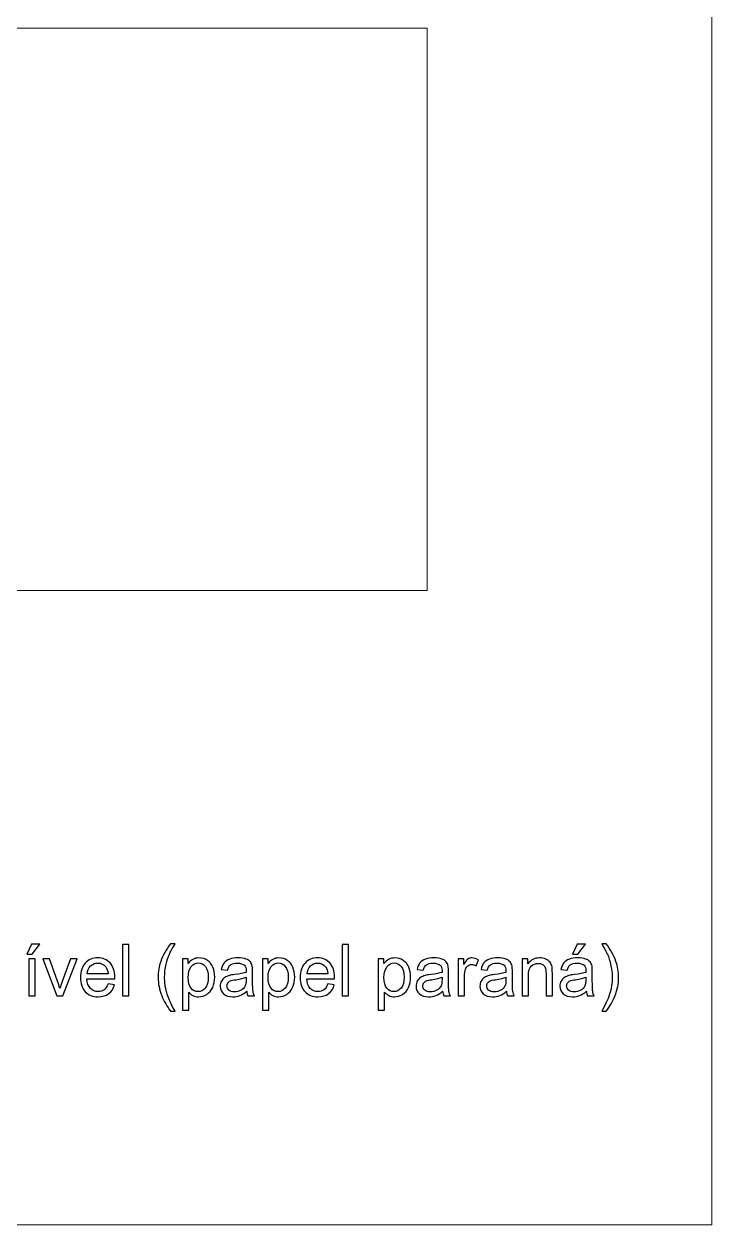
# Model space of a CAD drawing. Header units: centimetres. Extents: x -58 to 45, y -38 to 28.
# Drawn here: x -43.47 to -35.37, y -37.85 to -23.7 of the extents above; entities that cross this region are included whole.
import ezdxf

# ---------------------------------------------------------------- set-up
doc = ezdxf.new("R2010")
doc.units = ezdxf.units.CM
doc.header["$MEASUREMENT"] = 0

msp = doc.modelspace()

# ---------------------------------------------------------------- linework, layer by layer
at = {"color": 250, "lineweight": 20}
msp.add_lwpolyline([(-51.45052, -37.85097), (-35.3697, -37.85097), (-35.3697, -7.46307), (-51.45052, -7.46307), (-51.45052, -37.85097)], close=True, dxfattribs=at)
at = {"lineweight": 9}
msp.add_open_spline([(-38.72285, -30.37525), (-38.72285, -30.37525), (-38.72285, -23.74723), (-38.72285, -23.74723), (-38.72285, -23.74723), (-38.72285, -23.74723), (-46.31701, -23.74723), (-46.31701, -23.74723), (-46.31701, -23.74723), (-46.31701, -23.74723), (-46.31701, -30.37525), (-46.31701, -30.37525), (-46.31701, -30.37525), (-46.31701, -30.37525), (-38.72285, -30.37525), (-38.72285, -30.37525)], degree=3, knots=[0, 0, 0, 0, 0.2, 0.2, 0.2, 0.2, 0.4, 0.4, 0.4, 0.4, 0.6, 0.6, 0.6, 0.6, 1, 1, 1, 1], dxfattribs=at)
at = {"color": 250}
for points, knots in [([(-43.441, -34.65862), (-43.441, -34.65862), (-43.38681, -34.54263), (-43.38681, -34.54263), (-43.38681, -34.54263), (-43.38681, -34.54263), (-43.2886, -34.54263), (-43.2886, -34.54263), (-43.2886, -34.54263), (-43.2886, -34.54263), (-43.37919, -34.65862), (-43.37919, -34.65862), (-43.37919, -34.65862), (-43.37919, -34.65862), (-43.441, -34.65862), (-43.441, -34.65862)], [0, 0, 0, 0, 0.2, 0.2, 0.2, 0.2, 0.4, 0.4, 0.4, 0.4, 0.6, 0.6, 0.6, 0.6, 1, 1, 1, 1]), ([(-42.31492, -35.15223), (-42.31492, -35.15223), (-42.31492, -34.54601), (-42.31492, -34.54601), (-42.31492, -34.54601), (-42.31492, -34.54601), (-42.24042, -34.54601), (-42.24042, -34.54601), (-42.24042, -34.54601), (-42.24042, -34.54601), (-42.24042, -35.15223), (-42.24042, -35.15223), (-42.24042, -35.15223), (-42.24042, -35.15223), (-42.31492, -35.15223), (-42.31492, -35.15223)], [0, 0, 0, 0, 0.2, 0.2, 0.2, 0.2, 0.4, 0.4, 0.4, 0.4, 0.6, 0.6, 0.6, 0.6, 1, 1, 1, 1]), ([(-41.74766, -35.33003), (-41.78858, -35.27824), (-41.8233, -35.21771), (-41.85166, -35.14828), (-41.85166, -35.14828), (-41.88002, -35.07885), (-41.89413, -35.00688), (-41.89413, -34.93252), (-41.89413, -34.93252), (-41.89413, -34.8669), (-41.88355, -34.80411), (-41.86238, -34.74414), (-41.86238, -34.74414), (-41.83755, -34.67443), (-41.79931, -34.605), (-41.74766, -34.53585), (-41.74766, -34.53585), (-41.74766, -34.53585), (-41.69432, -34.53585), (-41.69432, -34.53585), (-41.69432, -34.53585), (-41.72762, -34.59315), (-41.74978, -34.63407), (-41.7605, -34.65862), (-41.7605, -34.65862), (-41.77729, -34.69658), (-41.79056, -34.73623), (-41.80015, -34.77758), (-41.80015, -34.77758), (-41.81201, -34.82908), (-41.81793, -34.88087), (-41.81793, -34.93294), (-41.81793, -34.93294), (-41.81793, -35.06545), (-41.77673, -35.19781), (-41.69432, -35.33003), (-41.69432, -35.33003), (-41.69432, -35.33003), (-41.74766, -35.33003), (-41.74766, -35.33003)], [0, 0, 0, 0, 0.09090909, 0.09090909, 0.09090909, 0.09090909, 0.18181818, 0.18181818, 0.18181818, 0.18181818, 0.27272727, 0.27272727, 0.27272727, 0.27272727, 0.36363636, 0.36363636, 0.36363636, 0.36363636, 0.45454545, 0.45454545, 0.45454545, 0.45454545, 0.54545455, 0.54545455, 0.54545455, 0.54545455, 0.63636364, 0.63636364, 0.63636364, 0.63636364, 0.72727273, 0.72727273, 0.72727273, 0.72727273, 0.81818182, 0.81818182, 0.81818182, 0.81818182, 1, 1, 1, 1]), ([(-39.72609, -35.15223), (-39.72609, -35.15223), (-39.72609, -34.54601), (-39.72609, -34.54601), (-39.72609, -34.54601), (-39.72609, -34.54601), (-39.65159, -34.54601), (-39.65159, -34.54601), (-39.65159, -34.54601), (-39.65159, -34.54601), (-39.65159, -35.15223), (-39.65159, -35.15223), (-39.65159, -35.15223), (-39.65159, -35.15223), (-39.72609, -35.15223), (-39.72609, -35.15223)], [0, 0, 0, 0, 0.2, 0.2, 0.2, 0.2, 0.4, 0.4, 0.4, 0.4, 0.6, 0.6, 0.6, 0.6, 1, 1, 1, 1]), ([(-37.01111, -34.65862), (-37.01111, -34.65862), (-36.95692, -34.54263), (-36.95692, -34.54263), (-36.95692, -34.54263), (-36.95692, -34.54263), (-36.85871, -34.54263), (-36.85871, -34.54263), (-36.85871, -34.54263), (-36.85871, -34.54263), (-36.9493, -34.65862), (-36.9493, -34.65862), (-36.9493, -34.65862), (-36.9493, -34.65862), (-37.01111, -34.65862), (-37.01111, -34.65862)], [0, 0, 0, 0, 0.2, 0.2, 0.2, 0.2, 0.4, 0.4, 0.4, 0.4, 0.6, 0.6, 0.6, 0.6, 1, 1, 1, 1]), ([(-36.61557, -35.33003), (-36.61557, -35.33003), (-36.66891, -35.33003), (-36.66891, -35.33003), (-36.66891, -35.33003), (-36.5865, -35.19781), (-36.5453, -35.06545), (-36.5453, -34.93294), (-36.5453, -34.93294), (-36.5453, -34.88115), (-36.55123, -34.82979), (-36.56308, -34.77885), (-36.56308, -34.77885), (-36.57239, -34.7375), (-36.58552, -34.69785), (-36.60231, -34.65975), (-36.60231, -34.65975), (-36.61303, -34.63506), (-36.63533, -34.59371), (-36.66891, -34.53585), (-36.66891, -34.53585), (-36.66891, -34.53585), (-36.61557, -34.53585), (-36.61557, -34.53585), (-36.61557, -34.53585), (-36.56393, -34.605), (-36.52568, -34.67443), (-36.50085, -34.74414), (-36.50085, -34.74414), (-36.47968, -34.80411), (-36.4691, -34.8669), (-36.4691, -34.93252), (-36.4691, -34.93252), (-36.4691, -35.00688), (-36.48335, -35.07885), (-36.51186, -35.14828), (-36.51186, -35.14828), (-36.54022, -35.21771), (-36.57479, -35.27824), (-36.61557, -35.33003)], [0, 0, 0, 0, 0.09090909, 0.09090909, 0.09090909, 0.09090909, 0.18181818, 0.18181818, 0.18181818, 0.18181818, 0.27272727, 0.27272727, 0.27272727, 0.27272727, 0.36363636, 0.36363636, 0.36363636, 0.36363636, 0.45454545, 0.45454545, 0.45454545, 0.45454545, 0.54545455, 0.54545455, 0.54545455, 0.54545455, 0.63636364, 0.63636364, 0.63636364, 0.63636364, 0.72727273, 0.72727273, 0.72727273, 0.72727273, 0.81818182, 0.81818182, 0.81818182, 0.81818182, 1, 1, 1, 1]), ([(-43.41644, -35.15223), (-43.41644, -35.15223), (-43.41644, -34.71281), (-43.41644, -34.71281), (-43.41644, -34.71281), (-43.41644, -34.71281), (-43.34194, -34.71281), (-43.34194, -34.71281), (-43.34194, -34.71281), (-43.34194, -34.71281), (-43.34194, -35.15223), (-43.34194, -35.15223), (-43.34194, -35.15223), (-43.34194, -35.15223), (-43.41644, -35.15223), (-43.41644, -35.15223)], [0, 0, 0, 0, 0.2, 0.2, 0.2, 0.2, 0.4, 0.4, 0.4, 0.4, 0.6, 0.6, 0.6, 0.6, 1, 1, 1, 1]), ([(-43.08737, -35.15223), (-43.08737, -35.15223), (-43.25318, -34.71281), (-43.25318, -34.71281), (-43.25318, -34.71281), (-43.25318, -34.71281), (-43.17345, -34.71281), (-43.17345, -34.71281), (-43.17345, -34.71281), (-43.17345, -34.71281), (-43.07947, -34.97598), (-43.07947, -34.97598), (-43.07947, -34.97598), (-43.06931, -35.00434), (-43.05986, -35.03384), (-43.05125, -35.06446), (-43.05125, -35.06446), (-43.04462, -35.04132), (-43.03544, -35.01352), (-43.02345, -34.98092), (-43.02345, -34.98092), (-43.02345, -34.98092), (-42.9258, -34.71281), (-42.9258, -34.71281), (-42.9258, -34.71281), (-42.9258, -34.71281), (-42.84932, -34.71281), (-42.84932, -34.71281), (-42.84932, -34.71281), (-42.84932, -34.71281), (-43.01569, -35.15223), (-43.01569, -35.15223), (-43.01569, -35.15223), (-43.01569, -35.15223), (-43.08737, -35.15223), (-43.08737, -35.15223)], [0, 0, 0, 0, 0.1, 0.1, 0.1, 0.1, 0.2, 0.2, 0.2, 0.2, 0.3, 0.3, 0.3, 0.3, 0.4, 0.4, 0.4, 0.4, 0.5, 0.5, 0.5, 0.5, 0.6, 0.6, 0.6, 0.6, 0.7, 0.7, 0.7, 0.7, 0.8, 0.8, 0.8, 0.8, 1, 1, 1, 1]), ([(-42.4844, -35.00999), (-42.4844, -35.00999), (-42.40735, -35.02015), (-42.40735, -35.02015), (-42.40735, -35.02015), (-42.41935, -35.06488), (-42.44178, -35.09974), (-42.47452, -35.12443), (-42.47452, -35.12443), (-42.50726, -35.14913), (-42.54903, -35.16154), (-42.59997, -35.16154), (-42.59997, -35.16154), (-42.66403, -35.16154), (-42.71483, -35.14179), (-42.75237, -35.10228), (-42.75237, -35.10228), (-42.78991, -35.06291), (-42.80867, -35.00745), (-42.80867, -34.93619), (-42.80867, -34.93619), (-42.80867, -34.86253), (-42.78976, -34.80524), (-42.75181, -34.7646), (-42.75181, -34.7646), (-42.71385, -34.72381), (-42.6646, -34.70349), (-42.60406, -34.70349), (-42.60406, -34.70349), (-42.5455, -34.70349), (-42.49766, -34.72339), (-42.46055, -34.76333), (-42.46055, -34.76333), (-42.42344, -34.80326), (-42.40481, -34.85942), (-42.40481, -34.93181), (-42.40481, -34.93181), (-42.40481, -34.93619), (-42.40495, -34.94282), (-42.40523, -34.95157), (-42.40523, -34.95157), (-42.40523, -34.95157), (-42.73247, -34.95157), (-42.73247, -34.95157), (-42.73247, -34.95157), (-42.72965, -34.99969), (-42.7161, -35.03666), (-42.69155, -35.0622), (-42.69155, -35.0622), (-42.66714, -35.08774), (-42.63652, -35.10058), (-42.59997, -35.10058), (-42.59997, -35.10058), (-42.57273, -35.10058), (-42.54945, -35.09339), (-42.53026, -35.07899), (-42.53026, -35.07899), (-42.51093, -35.0646), (-42.49569, -35.0416), (-42.4844, -35.00999)], [0, 0, 0, 0, 0.0625, 0.0625, 0.0625, 0.0625, 0.125, 0.125, 0.125, 0.125, 0.1875, 0.1875, 0.1875, 0.1875, 0.25, 0.25, 0.25, 0.25, 0.3125, 0.3125, 0.3125, 0.3125, 0.375, 0.375, 0.375, 0.375, 0.4375, 0.4375, 0.4375, 0.4375, 0.5, 0.5, 0.5, 0.5, 0.5625, 0.5625, 0.5625, 0.5625, 0.625, 0.625, 0.625, 0.625, 0.6875, 0.6875, 0.6875, 0.6875, 0.75, 0.75, 0.75, 0.75, 0.8125, 0.8125, 0.8125, 0.8125, 0.875, 0.875, 0.875, 0.875, 1, 1, 1, 1]), ([(-42.72824, -34.89061), (-42.72824, -34.89061), (-42.48355, -34.89061), (-42.48355, -34.89061), (-42.48355, -34.89061), (-42.4868, -34.85364), (-42.49625, -34.82598), (-42.51163, -34.80749), (-42.51163, -34.80749), (-42.5352, -34.77885), (-42.56596, -34.76446), (-42.60364, -34.76446), (-42.60364, -34.76446), (-42.63779, -34.76446), (-42.66643, -34.77589), (-42.68972, -34.79875), (-42.68972, -34.79875), (-42.71286, -34.82161), (-42.7257, -34.85223), (-42.72824, -34.89061)], [0, 0, 0, 0, 0.16666667, 0.16666667, 0.16666667, 0.16666667, 0.33333333, 0.33333333, 0.33333333, 0.33333333, 0.5, 0.5, 0.5, 0.5, 0.66666667, 0.66666667, 0.66666667, 0.66666667, 1, 1, 1, 1]), ([(-41.60796, -35.32072), (-41.60796, -35.32072), (-41.60796, -34.71281), (-41.60796, -34.71281), (-41.60796, -34.71281), (-41.60796, -34.71281), (-41.54023, -34.71281), (-41.54023, -34.71281), (-41.54023, -34.71281), (-41.54023, -34.71281), (-41.54023, -34.77052), (-41.54023, -34.77052), (-41.54023, -34.77052), (-41.52428, -34.74823), (-41.50622, -34.73144), (-41.48604, -34.72029), (-41.48604, -34.72029), (-41.466, -34.70914), (-41.44159, -34.70349), (-41.41294, -34.70349), (-41.41294, -34.70349), (-41.37541, -34.70349), (-41.34239, -34.71309), (-41.31374, -34.73242), (-41.31374, -34.73242), (-41.2851, -34.75161), (-41.26351, -34.77885), (-41.24883, -34.81384), (-41.24883, -34.81384), (-41.2343, -34.84898), (-41.22696, -34.88736), (-41.22696, -34.92927), (-41.22696, -34.92927), (-41.22696, -34.97401), (-41.235, -35.01436), (-41.25109, -35.05035), (-41.25109, -35.05035), (-41.26718, -35.08619), (-41.2906, -35.11371), (-41.32136, -35.1329), (-41.32136, -35.1329), (-41.35198, -35.15195), (-41.3843, -35.16154), (-41.41816, -35.16154), (-41.41816, -35.16154), (-41.443, -35.16154), (-41.4653, -35.15632), (-41.48491, -35.14588), (-41.48491, -35.14588), (-41.50467, -35.13544), (-41.52075, -35.12231), (-41.53345, -35.10637), (-41.53345, -35.10637), (-41.53345, -35.10637), (-41.53345, -35.32072), (-41.53345, -35.32072), (-41.53345, -35.32072), (-41.53345, -35.32072), (-41.60796, -35.32072), (-41.60796, -35.32072)], [0, 0, 0, 0, 0.0625, 0.0625, 0.0625, 0.0625, 0.125, 0.125, 0.125, 0.125, 0.1875, 0.1875, 0.1875, 0.1875, 0.25, 0.25, 0.25, 0.25, 0.3125, 0.3125, 0.3125, 0.3125, 0.375, 0.375, 0.375, 0.375, 0.4375, 0.4375, 0.4375, 0.4375, 0.5, 0.5, 0.5, 0.5, 0.5625, 0.5625, 0.5625, 0.5625, 0.625, 0.625, 0.625, 0.625, 0.6875, 0.6875, 0.6875, 0.6875, 0.75, 0.75, 0.75, 0.75, 0.8125, 0.8125, 0.8125, 0.8125, 0.875, 0.875, 0.875, 0.875, 1, 1, 1, 1]), ([(-41.54023, -34.9352), (-41.54023, -34.9915), (-41.5288, -35.03313), (-41.50608, -35.06008), (-41.50608, -35.06008), (-41.48322, -35.08704), (-41.45556, -35.10058), (-41.4231, -35.10058), (-41.4231, -35.10058), (-41.39008, -35.10058), (-41.36186, -35.08661), (-41.33844, -35.05867), (-41.33844, -35.05867), (-41.31487, -35.03073), (-41.30316, -34.98755), (-41.30316, -34.92899), (-41.30316, -34.92899), (-41.30316, -34.87311), (-41.31459, -34.83134), (-41.33759, -34.80354), (-41.33759, -34.80354), (-41.36059, -34.77574), (-41.38797, -34.76192), (-41.41986, -34.76192), (-41.41986, -34.76192), (-41.45147, -34.76192), (-41.47941, -34.77673), (-41.50368, -34.80622), (-41.50368, -34.80622), (-41.52809, -34.83586), (-41.54023, -34.87876), (-41.54023, -34.9352)], [0, 0, 0, 0, 0.11111111, 0.11111111, 0.11111111, 0.11111111, 0.22222222, 0.22222222, 0.22222222, 0.22222222, 0.33333333, 0.33333333, 0.33333333, 0.33333333, 0.44444444, 0.44444444, 0.44444444, 0.44444444, 0.55555556, 0.55555556, 0.55555556, 0.55555556, 0.66666667, 0.66666667, 0.66666667, 0.66666667, 0.77777778, 0.77777778, 0.77777778, 0.77777778, 1, 1, 1, 1]), ([(-40.85005, -35.0972), (-40.87771, -35.12076), (-40.90438, -35.13727), (-40.92992, -35.14701), (-40.92992, -35.14701), (-40.95546, -35.15675), (-40.98283, -35.16154), (-41.01219, -35.16154), (-41.01219, -35.16154), (-41.06045, -35.16154), (-41.09756, -35.14983), (-41.12352, -35.12627), (-41.12352, -35.12627), (-41.14949, -35.10284), (-41.16247, -35.07278), (-41.16247, -35.03624), (-41.16247, -35.03624), (-41.16247, -35.01479), (-41.15753, -34.99517), (-41.14779, -34.97739), (-41.14779, -34.97739), (-41.13792, -34.95961), (-41.12508, -34.9455), (-41.10927, -34.93478), (-41.10927, -34.93478), (-41.09333, -34.92405), (-41.07555, -34.91587), (-41.05565, -34.91036), (-41.05565, -34.91036), (-41.04097, -34.90655), (-41.01882, -34.90289), (-40.98933, -34.89922), (-40.98933, -34.89922), (-40.92921, -34.89216), (-40.88476, -34.88355), (-40.8564, -34.87368), (-40.8564, -34.87368), (-40.85612, -34.86352), (-40.85598, -34.85702), (-40.85598, -34.85434), (-40.85598, -34.85434), (-40.85598, -34.82415), (-40.86303, -34.80284), (-40.87714, -34.79042), (-40.87714, -34.79042), (-40.89619, -34.77363), (-40.92456, -34.7653), (-40.96209, -34.7653), (-40.96209, -34.7653), (-40.99723, -34.7653), (-41.02319, -34.77151), (-41.03984, -34.78379), (-41.03984, -34.78379), (-41.05664, -34.79606), (-41.06891, -34.8178), (-41.07696, -34.84912), (-41.07696, -34.84912), (-41.07696, -34.84912), (-41.14977, -34.83896), (-41.14977, -34.83896), (-41.14977, -34.83896), (-41.14314, -34.80778), (-41.13227, -34.78252), (-41.11703, -34.76333), (-41.11703, -34.76333), (-41.10179, -34.74414), (-41.07978, -34.72946), (-41.05099, -34.71902), (-41.05099, -34.71902), (-41.02235, -34.70872), (-40.9889, -34.70349), (-40.95108, -34.70349), (-40.95108, -34.70349), (-40.91355, -34.70349), (-40.88293, -34.70787), (-40.85936, -34.71676), (-40.85936, -34.71676), (-40.83594, -34.72565), (-40.81858, -34.73666), (-40.80757, -34.75006), (-40.80757, -34.75006), (-40.79657, -34.76347), (-40.78881, -34.7804), (-40.78429, -34.80086), (-40.78429, -34.80086), (-40.78189, -34.81356), (-40.78062, -34.83642), (-40.78062, -34.8693), (-40.78062, -34.8693), (-40.78062, -34.8693), (-40.78062, -34.96808), (-40.78062, -34.96808), (-40.78062, -34.96808), (-40.78062, -35.03708), (-40.77907, -35.08069), (-40.77597, -35.09917), (-40.77597, -35.09917), (-40.773, -35.11766), (-40.76679, -35.1353), (-40.75776, -35.15223), (-40.75776, -35.15223), (-40.75776, -35.15223), (-40.83566, -35.15223), (-40.83566, -35.15223), (-40.83566, -35.15223), (-40.84313, -35.13657), (-40.84793, -35.11822), (-40.85005, -35.0972)], [0, 0, 0, 0, 0.03571429, 0.03571429, 0.03571429, 0.03571429, 0.07142857, 0.07142857, 0.07142857, 0.07142857, 0.10714286, 0.10714286, 0.10714286, 0.10714286, 0.14285714, 0.14285714, 0.14285714, 0.14285714, 0.17857143, 0.17857143, 0.17857143, 0.17857143, 0.21428571, 0.21428571, 0.21428571, 0.21428571, 0.25, 0.25, 0.25, 0.25, 0.28571429, 0.28571429, 0.28571429, 0.28571429, 0.32142857, 0.32142857, 0.32142857, 0.32142857, 0.35714286, 0.35714286, 0.35714286, 0.35714286, 0.39285714, 0.39285714, 0.39285714, 0.39285714, 0.42857143, 0.42857143, 0.42857143, 0.42857143, 0.46428571, 0.46428571, 0.46428571, 0.46428571, 0.5, 0.5, 0.5, 0.5, 0.53571429, 0.53571429, 0.53571429, 0.53571429, 0.57142857, 0.57142857, 0.57142857, 0.57142857, 0.60714286, 0.60714286, 0.60714286, 0.60714286, 0.64285714, 0.64285714, 0.64285714, 0.64285714, 0.67857143, 0.67857143, 0.67857143, 0.67857143, 0.71428571, 0.71428571, 0.71428571, 0.71428571, 0.75, 0.75, 0.75, 0.75, 0.78571429, 0.78571429, 0.78571429, 0.78571429, 0.82142857, 0.82142857, 0.82142857, 0.82142857, 0.85714286, 0.85714286, 0.85714286, 0.85714286, 0.89285714, 0.89285714, 0.89285714, 0.89285714, 0.92857143, 0.92857143, 0.92857143, 0.92857143, 1, 1, 1, 1]), ([(-40.66618, -35.32072), (-40.66618, -35.32072), (-40.66618, -34.71281), (-40.66618, -34.71281), (-40.66618, -34.71281), (-40.66618, -34.71281), (-40.59845, -34.71281), (-40.59845, -34.71281), (-40.59845, -34.71281), (-40.59845, -34.71281), (-40.59845, -34.77052), (-40.59845, -34.77052), (-40.59845, -34.77052), (-40.5825, -34.74823), (-40.56444, -34.73144), (-40.54426, -34.72029), (-40.54426, -34.72029), (-40.52422, -34.70914), (-40.49981, -34.70349), (-40.47116, -34.70349), (-40.47116, -34.70349), (-40.43363, -34.70349), (-40.40061, -34.71309), (-40.37196, -34.73242), (-40.37196, -34.73242), (-40.34332, -34.75161), (-40.32173, -34.77885), (-40.30705, -34.81384), (-40.30705, -34.81384), (-40.29252, -34.84898), (-40.28518, -34.88736), (-40.28518, -34.92927), (-40.28518, -34.92927), (-40.28518, -34.97401), (-40.29322, -35.01436), (-40.30931, -35.05035), (-40.30931, -35.05035), (-40.3254, -35.08619), (-40.34882, -35.11371), (-40.37958, -35.1329), (-40.37958, -35.1329), (-40.4102, -35.15195), (-40.44252, -35.16154), (-40.47638, -35.16154), (-40.47638, -35.16154), (-40.50122, -35.16154), (-40.52352, -35.15632), (-40.54313, -35.14588), (-40.54313, -35.14588), (-40.56289, -35.13544), (-40.57897, -35.12231), (-40.59167, -35.10637), (-40.59167, -35.10637), (-40.59167, -35.10637), (-40.59167, -35.32072), (-40.59167, -35.32072), (-40.59167, -35.32072), (-40.59167, -35.32072), (-40.66618, -35.32072), (-40.66618, -35.32072)], [0, 0, 0, 0, 0.0625, 0.0625, 0.0625, 0.0625, 0.125, 0.125, 0.125, 0.125, 0.1875, 0.1875, 0.1875, 0.1875, 0.25, 0.25, 0.25, 0.25, 0.3125, 0.3125, 0.3125, 0.3125, 0.375, 0.375, 0.375, 0.375, 0.4375, 0.4375, 0.4375, 0.4375, 0.5, 0.5, 0.5, 0.5, 0.5625, 0.5625, 0.5625, 0.5625, 0.625, 0.625, 0.625, 0.625, 0.6875, 0.6875, 0.6875, 0.6875, 0.75, 0.75, 0.75, 0.75, 0.8125, 0.8125, 0.8125, 0.8125, 0.875, 0.875, 0.875, 0.875, 1, 1, 1, 1]), ([(-40.59845, -34.9352), (-40.59845, -34.9915), (-40.58702, -35.03313), (-40.5643, -35.06008), (-40.5643, -35.06008), (-40.54144, -35.08704), (-40.51378, -35.10058), (-40.48132, -35.10058), (-40.48132, -35.10058), (-40.4483, -35.10058), (-40.42008, -35.08661), (-40.39666, -35.05867), (-40.39666, -35.05867), (-40.37309, -35.03073), (-40.36138, -34.98755), (-40.36138, -34.92899), (-40.36138, -34.92899), (-40.36138, -34.87311), (-40.37281, -34.83134), (-40.39581, -34.80354), (-40.39581, -34.80354), (-40.41881, -34.77574), (-40.44619, -34.76192), (-40.47808, -34.76192), (-40.47808, -34.76192), (-40.50969, -34.76192), (-40.53763, -34.77673), (-40.5619, -34.80622), (-40.5619, -34.80622), (-40.58631, -34.83586), (-40.59845, -34.87876), (-40.59845, -34.9352)], [0, 0, 0, 0, 0.11111111, 0.11111111, 0.11111111, 0.11111111, 0.22222222, 0.22222222, 0.22222222, 0.22222222, 0.33333333, 0.33333333, 0.33333333, 0.33333333, 0.44444444, 0.44444444, 0.44444444, 0.44444444, 0.55555556, 0.55555556, 0.55555556, 0.55555556, 0.66666667, 0.66666667, 0.66666667, 0.66666667, 0.77777778, 0.77777778, 0.77777778, 0.77777778, 1, 1, 1, 1]), ([(-39.89557, -35.00999), (-39.89557, -35.00999), (-39.81852, -35.02015), (-39.81852, -35.02015), (-39.81852, -35.02015), (-39.83052, -35.06488), (-39.85295, -35.09974), (-39.88569, -35.12443), (-39.88569, -35.12443), (-39.91843, -35.14913), (-39.9602, -35.16154), (-40.01114, -35.16154), (-40.01114, -35.16154), (-40.0752, -35.16154), (-40.126, -35.14179), (-40.16354, -35.10228), (-40.16354, -35.10228), (-40.20108, -35.06291), (-40.21984, -35.00745), (-40.21984, -34.93619), (-40.21984, -34.93619), (-40.21984, -34.86253), (-40.20093, -34.80524), (-40.16298, -34.7646), (-40.16298, -34.7646), (-40.12502, -34.72381), (-40.07577, -34.70349), (-40.01523, -34.70349), (-40.01523, -34.70349), (-39.95667, -34.70349), (-39.90883, -34.72339), (-39.87172, -34.76333), (-39.87172, -34.76333), (-39.83461, -34.80326), (-39.81598, -34.85942), (-39.81598, -34.93181), (-39.81598, -34.93181), (-39.81598, -34.93619), (-39.81612, -34.94282), (-39.8164, -34.95157), (-39.8164, -34.95157), (-39.8164, -34.95157), (-40.14364, -34.95157), (-40.14364, -34.95157), (-40.14364, -34.95157), (-40.14082, -34.99969), (-40.12727, -35.03666), (-40.10272, -35.0622), (-40.10272, -35.0622), (-40.07831, -35.08774), (-40.04769, -35.10058), (-40.01114, -35.10058), (-40.01114, -35.10058), (-39.9839, -35.10058), (-39.96062, -35.09339), (-39.94143, -35.07899), (-39.94143, -35.07899), (-39.9221, -35.0646), (-39.90686, -35.0416), (-39.89557, -35.00999)], [0, 0, 0, 0, 0.0625, 0.0625, 0.0625, 0.0625, 0.125, 0.125, 0.125, 0.125, 0.1875, 0.1875, 0.1875, 0.1875, 0.25, 0.25, 0.25, 0.25, 0.3125, 0.3125, 0.3125, 0.3125, 0.375, 0.375, 0.375, 0.375, 0.4375, 0.4375, 0.4375, 0.4375, 0.5, 0.5, 0.5, 0.5, 0.5625, 0.5625, 0.5625, 0.5625, 0.625, 0.625, 0.625, 0.625, 0.6875, 0.6875, 0.6875, 0.6875, 0.75, 0.75, 0.75, 0.75, 0.8125, 0.8125, 0.8125, 0.8125, 0.875, 0.875, 0.875, 0.875, 1, 1, 1, 1]), ([(-40.13941, -34.89061), (-40.13941, -34.89061), (-39.89472, -34.89061), (-39.89472, -34.89061), (-39.89472, -34.89061), (-39.89797, -34.85364), (-39.90742, -34.82598), (-39.9228, -34.80749), (-39.9228, -34.80749), (-39.94637, -34.77885), (-39.97713, -34.76446), (-40.01481, -34.76446), (-40.01481, -34.76446), (-40.04896, -34.76446), (-40.0776, -34.77589), (-40.10089, -34.79875), (-40.10089, -34.79875), (-40.12403, -34.82161), (-40.13687, -34.85223), (-40.13941, -34.89061)], [0, 0, 0, 0, 0.16666667, 0.16666667, 0.16666667, 0.16666667, 0.33333333, 0.33333333, 0.33333333, 0.33333333, 0.5, 0.5, 0.5, 0.5, 0.66666667, 0.66666667, 0.66666667, 0.66666667, 1, 1, 1, 1]), ([(-39.30107, -35.32072), (-39.30107, -35.32072), (-39.30107, -34.71281), (-39.30107, -34.71281), (-39.30107, -34.71281), (-39.30107, -34.71281), (-39.23334, -34.71281), (-39.23334, -34.71281), (-39.23334, -34.71281), (-39.23334, -34.71281), (-39.23334, -34.77052), (-39.23334, -34.77052), (-39.23334, -34.77052), (-39.21739, -34.74823), (-39.19933, -34.73144), (-39.17915, -34.72029), (-39.17915, -34.72029), (-39.15911, -34.70914), (-39.1347, -34.70349), (-39.10605, -34.70349), (-39.10605, -34.70349), (-39.06852, -34.70349), (-39.0355, -34.71309), (-39.00685, -34.73242), (-39.00685, -34.73242), (-38.97821, -34.75161), (-38.95662, -34.77885), (-38.94194, -34.81384), (-38.94194, -34.81384), (-38.92741, -34.84898), (-38.92007, -34.88736), (-38.92007, -34.92927), (-38.92007, -34.92927), (-38.92007, -34.97401), (-38.92811, -35.01436), (-38.9442, -35.05035), (-38.9442, -35.05035), (-38.96029, -35.08619), (-38.98371, -35.11371), (-39.01447, -35.1329), (-39.01447, -35.1329), (-39.04509, -35.15195), (-39.07741, -35.16154), (-39.11127, -35.16154), (-39.11127, -35.16154), (-39.13611, -35.16154), (-39.15841, -35.15632), (-39.17802, -35.14588), (-39.17802, -35.14588), (-39.19778, -35.13544), (-39.21386, -35.12231), (-39.22656, -35.10637), (-39.22656, -35.10637), (-39.22656, -35.10637), (-39.22656, -35.32072), (-39.22656, -35.32072), (-39.22656, -35.32072), (-39.22656, -35.32072), (-39.30107, -35.32072), (-39.30107, -35.32072)], [0, 0, 0, 0, 0.0625, 0.0625, 0.0625, 0.0625, 0.125, 0.125, 0.125, 0.125, 0.1875, 0.1875, 0.1875, 0.1875, 0.25, 0.25, 0.25, 0.25, 0.3125, 0.3125, 0.3125, 0.3125, 0.375, 0.375, 0.375, 0.375, 0.4375, 0.4375, 0.4375, 0.4375, 0.5, 0.5, 0.5, 0.5, 0.5625, 0.5625, 0.5625, 0.5625, 0.625, 0.625, 0.625, 0.625, 0.6875, 0.6875, 0.6875, 0.6875, 0.75, 0.75, 0.75, 0.75, 0.8125, 0.8125, 0.8125, 0.8125, 0.875, 0.875, 0.875, 0.875, 1, 1, 1, 1]), ([(-39.23334, -34.9352), (-39.23334, -34.9915), (-39.22191, -35.03313), (-39.19919, -35.06008), (-39.19919, -35.06008), (-39.17633, -35.08704), (-39.14867, -35.10058), (-39.11621, -35.10058), (-39.11621, -35.10058), (-39.08319, -35.10058), (-39.05497, -35.08661), (-39.03155, -35.05867), (-39.03155, -35.05867), (-39.00798, -35.03073), (-38.99627, -34.98755), (-38.99627, -34.92899), (-38.99627, -34.92899), (-38.99627, -34.87311), (-39.0077, -34.83134), (-39.0307, -34.80354), (-39.0307, -34.80354), (-39.0537, -34.77574), (-39.08108, -34.76192), (-39.11297, -34.76192), (-39.11297, -34.76192), (-39.14458, -34.76192), (-39.17252, -34.77673), (-39.19679, -34.80622), (-39.19679, -34.80622), (-39.2212, -34.83586), (-39.23334, -34.87876), (-39.23334, -34.9352)], [0, 0, 0, 0, 0.11111111, 0.11111111, 0.11111111, 0.11111111, 0.22222222, 0.22222222, 0.22222222, 0.22222222, 0.33333333, 0.33333333, 0.33333333, 0.33333333, 0.44444444, 0.44444444, 0.44444444, 0.44444444, 0.55555556, 0.55555556, 0.55555556, 0.55555556, 0.66666667, 0.66666667, 0.66666667, 0.66666667, 0.77777778, 0.77777778, 0.77777778, 0.77777778, 1, 1, 1, 1]), ([(-38.54316, -35.0972), (-38.57082, -35.12076), (-38.59749, -35.13727), (-38.62303, -35.14701), (-38.62303, -35.14701), (-38.64857, -35.15675), (-38.67594, -35.16154), (-38.7053, -35.16154), (-38.7053, -35.16154), (-38.75356, -35.16154), (-38.79067, -35.14983), (-38.81663, -35.12627), (-38.81663, -35.12627), (-38.8426, -35.10284), (-38.85558, -35.07278), (-38.85558, -35.03624), (-38.85558, -35.03624), (-38.85558, -35.01479), (-38.85064, -34.99517), (-38.8409, -34.97739), (-38.8409, -34.97739), (-38.83103, -34.95961), (-38.81819, -34.9455), (-38.80238, -34.93478), (-38.80238, -34.93478), (-38.78644, -34.92405), (-38.76866, -34.91587), (-38.74876, -34.91036), (-38.74876, -34.91036), (-38.73408, -34.90655), (-38.71193, -34.90289), (-38.68244, -34.89922), (-38.68244, -34.89922), (-38.62232, -34.89216), (-38.57787, -34.88355), (-38.54951, -34.87368), (-38.54951, -34.87368), (-38.54923, -34.86352), (-38.54909, -34.85702), (-38.54909, -34.85434), (-38.54909, -34.85434), (-38.54909, -34.82415), (-38.55614, -34.80284), (-38.57025, -34.79042), (-38.57025, -34.79042), (-38.5893, -34.77363), (-38.61767, -34.7653), (-38.6552, -34.7653), (-38.6552, -34.7653), (-38.69034, -34.7653), (-38.7163, -34.77151), (-38.73295, -34.78379), (-38.73295, -34.78379), (-38.74975, -34.79606), (-38.76202, -34.8178), (-38.77007, -34.84912), (-38.77007, -34.84912), (-38.77007, -34.84912), (-38.84288, -34.83896), (-38.84288, -34.83896), (-38.84288, -34.83896), (-38.83625, -34.80778), (-38.82538, -34.78252), (-38.81014, -34.76333), (-38.81014, -34.76333), (-38.7949, -34.74414), (-38.77289, -34.72946), (-38.7441, -34.71902), (-38.7441, -34.71902), (-38.71546, -34.70872), (-38.68201, -34.70349), (-38.64419, -34.70349), (-38.64419, -34.70349), (-38.60666, -34.70349), (-38.57604, -34.70787), (-38.55247, -34.71676), (-38.55247, -34.71676), (-38.52905, -34.72565), (-38.51169, -34.73666), (-38.50068, -34.75006), (-38.50068, -34.75006), (-38.48968, -34.76347), (-38.48192, -34.7804), (-38.4774, -34.80086), (-38.4774, -34.80086), (-38.475, -34.81356), (-38.47373, -34.83642), (-38.47373, -34.8693), (-38.47373, -34.8693), (-38.47373, -34.8693), (-38.47373, -34.96808), (-38.47373, -34.96808), (-38.47373, -34.96808), (-38.47373, -35.03708), (-38.47218, -35.08069), (-38.46908, -35.09917), (-38.46908, -35.09917), (-38.46611, -35.11766), (-38.4599, -35.1353), (-38.45087, -35.15223), (-38.45087, -35.15223), (-38.45087, -35.15223), (-38.52877, -35.15223), (-38.52877, -35.15223), (-38.52877, -35.15223), (-38.53624, -35.13657), (-38.54104, -35.11822), (-38.54316, -35.0972)], [0, 0, 0, 0, 0.03571429, 0.03571429, 0.03571429, 0.03571429, 0.07142857, 0.07142857, 0.07142857, 0.07142857, 0.10714286, 0.10714286, 0.10714286, 0.10714286, 0.14285714, 0.14285714, 0.14285714, 0.14285714, 0.17857143, 0.17857143, 0.17857143, 0.17857143, 0.21428571, 0.21428571, 0.21428571, 0.21428571, 0.25, 0.25, 0.25, 0.25, 0.28571429, 0.28571429, 0.28571429, 0.28571429, 0.32142857, 0.32142857, 0.32142857, 0.32142857, 0.35714286, 0.35714286, 0.35714286, 0.35714286, 0.39285714, 0.39285714, 0.39285714, 0.39285714, 0.42857143, 0.42857143, 0.42857143, 0.42857143, 0.46428571, 0.46428571, 0.46428571, 0.46428571, 0.5, 0.5, 0.5, 0.5, 0.53571429, 0.53571429, 0.53571429, 0.53571429, 0.57142857, 0.57142857, 0.57142857, 0.57142857, 0.60714286, 0.60714286, 0.60714286, 0.60714286, 0.64285714, 0.64285714, 0.64285714, 0.64285714, 0.67857143, 0.67857143, 0.67857143, 0.67857143, 0.71428571, 0.71428571, 0.71428571, 0.71428571, 0.75, 0.75, 0.75, 0.75, 0.78571429, 0.78571429, 0.78571429, 0.78571429, 0.82142857, 0.82142857, 0.82142857, 0.82142857, 0.85714286, 0.85714286, 0.85714286, 0.85714286, 0.89285714, 0.89285714, 0.89285714, 0.89285714, 0.92857143, 0.92857143, 0.92857143, 0.92857143, 1, 1, 1, 1]), ([(-38.36014, -35.15223), (-38.36014, -35.15223), (-38.36014, -34.71281), (-38.36014, -34.71281), (-38.36014, -34.71281), (-38.36014, -34.71281), (-38.29325, -34.71281), (-38.29325, -34.71281), (-38.29325, -34.71281), (-38.29325, -34.71281), (-38.29325, -34.78012), (-38.29325, -34.78012), (-38.29325, -34.78012), (-38.27618, -34.74893), (-38.26037, -34.72833), (-38.24584, -34.71845), (-38.24584, -34.71845), (-38.2313, -34.70843), (-38.21536, -34.70349), (-38.198, -34.70349), (-38.198, -34.70349), (-38.17288, -34.70349), (-38.14734, -34.7114), (-38.12138, -34.72706), (-38.12138, -34.72706), (-38.12138, -34.72706), (-38.1479, -34.79578), (-38.1479, -34.79578), (-38.1479, -34.79578), (-38.16597, -34.78562), (-38.18403, -34.78054), (-38.20209, -34.78054), (-38.20209, -34.78054), (-38.21832, -34.78054), (-38.23285, -34.78548), (-38.24569, -34.79522), (-38.24569, -34.79522), (-38.25854, -34.80495), (-38.26771, -34.8185), (-38.27321, -34.83586), (-38.27321, -34.83586), (-38.28154, -34.86225), (-38.28563, -34.89117), (-38.28563, -34.92264), (-38.28563, -34.92264), (-38.28563, -34.92264), (-38.28563, -35.15223), (-38.28563, -35.15223), (-38.28563, -35.15223), (-38.28563, -35.15223), (-38.36014, -35.15223), (-38.36014, -35.15223)], [0, 0, 0, 0, 0.07142857, 0.07142857, 0.07142857, 0.07142857, 0.14285714, 0.14285714, 0.14285714, 0.14285714, 0.21428571, 0.21428571, 0.21428571, 0.21428571, 0.28571429, 0.28571429, 0.28571429, 0.28571429, 0.35714286, 0.35714286, 0.35714286, 0.35714286, 0.42857143, 0.42857143, 0.42857143, 0.42857143, 0.5, 0.5, 0.5, 0.5, 0.57142857, 0.57142857, 0.57142857, 0.57142857, 0.64285714, 0.64285714, 0.64285714, 0.64285714, 0.71428571, 0.71428571, 0.71428571, 0.71428571, 0.78571429, 0.78571429, 0.78571429, 0.78571429, 0.85714286, 0.85714286, 0.85714286, 0.85714286, 1, 1, 1, 1]), ([(-37.79033, -35.0972), (-37.81799, -35.12076), (-37.84466, -35.13727), (-37.8702, -35.14701), (-37.8702, -35.14701), (-37.89574, -35.15675), (-37.92311, -35.16154), (-37.95247, -35.16154), (-37.95247, -35.16154), (-38.00073, -35.16154), (-38.03784, -35.14983), (-38.0638, -35.12627), (-38.0638, -35.12627), (-38.08977, -35.10284), (-38.10275, -35.07278), (-38.10275, -35.03624), (-38.10275, -35.03624), (-38.10275, -35.01479), (-38.09781, -34.99517), (-38.08807, -34.97739), (-38.08807, -34.97739), (-38.0782, -34.95961), (-38.06536, -34.9455), (-38.04955, -34.93478), (-38.04955, -34.93478), (-38.03361, -34.92405), (-38.01583, -34.91587), (-37.99593, -34.91036), (-37.99593, -34.91036), (-37.98125, -34.90655), (-37.9591, -34.90289), (-37.92961, -34.89922), (-37.92961, -34.89922), (-37.86949, -34.89216), (-37.82504, -34.88355), (-37.79668, -34.87368), (-37.79668, -34.87368), (-37.7964, -34.86352), (-37.79626, -34.85702), (-37.79626, -34.85434), (-37.79626, -34.85434), (-37.79626, -34.82415), (-37.80331, -34.80284), (-37.81742, -34.79042), (-37.81742, -34.79042), (-37.83647, -34.77363), (-37.86484, -34.7653), (-37.90237, -34.7653), (-37.90237, -34.7653), (-37.93751, -34.7653), (-37.96347, -34.77151), (-37.98012, -34.78379), (-37.98012, -34.78379), (-37.99692, -34.79606), (-38.00919, -34.8178), (-38.01724, -34.84912), (-38.01724, -34.84912), (-38.01724, -34.84912), (-38.09005, -34.83896), (-38.09005, -34.83896), (-38.09005, -34.83896), (-38.08342, -34.80778), (-38.07255, -34.78252), (-38.05731, -34.76333), (-38.05731, -34.76333), (-38.04207, -34.74414), (-38.02006, -34.72946), (-37.99127, -34.71902), (-37.99127, -34.71902), (-37.96263, -34.70872), (-37.92918, -34.70349), (-37.89136, -34.70349), (-37.89136, -34.70349), (-37.85383, -34.70349), (-37.82321, -34.70787), (-37.79964, -34.71676), (-37.79964, -34.71676), (-37.77622, -34.72565), (-37.75886, -34.73666), (-37.74785, -34.75006), (-37.74785, -34.75006), (-37.73685, -34.76347), (-37.72909, -34.7804), (-37.72457, -34.80086), (-37.72457, -34.80086), (-37.72217, -34.81356), (-37.7209, -34.83642), (-37.7209, -34.8693), (-37.7209, -34.8693), (-37.7209, -34.8693), (-37.7209, -34.96808), (-37.7209, -34.96808), (-37.7209, -34.96808), (-37.7209, -35.03708), (-37.71935, -35.08069), (-37.71625, -35.09917), (-37.71625, -35.09917), (-37.71328, -35.11766), (-37.70707, -35.1353), (-37.69804, -35.15223), (-37.69804, -35.15223), (-37.69804, -35.15223), (-37.77594, -35.15223), (-37.77594, -35.15223), (-37.77594, -35.15223), (-37.78341, -35.13657), (-37.78821, -35.11822), (-37.79033, -35.0972)], [0, 0, 0, 0, 0.03571429, 0.03571429, 0.03571429, 0.03571429, 0.07142857, 0.07142857, 0.07142857, 0.07142857, 0.10714286, 0.10714286, 0.10714286, 0.10714286, 0.14285714, 0.14285714, 0.14285714, 0.14285714, 0.17857143, 0.17857143, 0.17857143, 0.17857143, 0.21428571, 0.21428571, 0.21428571, 0.21428571, 0.25, 0.25, 0.25, 0.25, 0.28571429, 0.28571429, 0.28571429, 0.28571429, 0.32142857, 0.32142857, 0.32142857, 0.32142857, 0.35714286, 0.35714286, 0.35714286, 0.35714286, 0.39285714, 0.39285714, 0.39285714, 0.39285714, 0.42857143, 0.42857143, 0.42857143, 0.42857143, 0.46428571, 0.46428571, 0.46428571, 0.46428571, 0.5, 0.5, 0.5, 0.5, 0.53571429, 0.53571429, 0.53571429, 0.53571429, 0.57142857, 0.57142857, 0.57142857, 0.57142857, 0.60714286, 0.60714286, 0.60714286, 0.60714286, 0.64285714, 0.64285714, 0.64285714, 0.64285714, 0.67857143, 0.67857143, 0.67857143, 0.67857143, 0.71428571, 0.71428571, 0.71428571, 0.71428571, 0.75, 0.75, 0.75, 0.75, 0.78571429, 0.78571429, 0.78571429, 0.78571429, 0.82142857, 0.82142857, 0.82142857, 0.82142857, 0.85714286, 0.85714286, 0.85714286, 0.85714286, 0.89285714, 0.89285714, 0.89285714, 0.89285714, 0.92857143, 0.92857143, 0.92857143, 0.92857143, 1, 1, 1, 1]), ([(-37.60646, -35.15223), (-37.60646, -35.15223), (-37.60646, -34.71281), (-37.60646, -34.71281), (-37.60646, -34.71281), (-37.60646, -34.71281), (-37.53957, -34.71281), (-37.53957, -34.71281), (-37.53957, -34.71281), (-37.53957, -34.71281), (-37.53957, -34.77518), (-37.53957, -34.77518), (-37.53957, -34.77518), (-37.5074, -34.72734), (-37.46083, -34.70349), (-37.40001, -34.70349), (-37.40001, -34.70349), (-37.37348, -34.70349), (-37.34921, -34.70829), (-37.32706, -34.71775), (-37.32706, -34.71775), (-37.3049, -34.7272), (-37.28825, -34.73976), (-37.27725, -34.75514), (-37.27725, -34.75514), (-37.26624, -34.77052), (-37.25848, -34.78887), (-37.2541, -34.81003), (-37.2541, -34.81003), (-37.25142, -34.82386), (-37.25001, -34.84799), (-37.25001, -34.88242), (-37.25001, -34.88242), (-37.25001, -34.88242), (-37.25001, -35.15223), (-37.25001, -35.15223), (-37.25001, -35.15223), (-37.25001, -35.15223), (-37.32452, -35.15223), (-37.32452, -35.15223), (-37.32452, -35.15223), (-37.32452, -35.15223), (-37.32452, -34.88525), (-37.32452, -34.88525), (-37.32452, -34.88525), (-37.32452, -34.85491), (-37.32734, -34.83219), (-37.33313, -34.81723), (-37.33313, -34.81723), (-37.33891, -34.80227), (-37.34921, -34.79028), (-37.36389, -34.78125), (-37.36389, -34.78125), (-37.37856, -34.77236), (-37.39592, -34.76784), (-37.41568, -34.76784), (-37.41568, -34.76784), (-37.44729, -34.76784), (-37.47452, -34.77786), (-37.49752, -34.79804), (-37.49752, -34.79804), (-37.52052, -34.81808), (-37.53195, -34.85632), (-37.53195, -34.91248), (-37.53195, -34.91248), (-37.53195, -34.91248), (-37.53195, -35.15223), (-37.53195, -35.15223), (-37.53195, -35.15223), (-37.53195, -35.15223), (-37.60646, -35.15223), (-37.60646, -35.15223)], [0, 0, 0, 0, 0.05263158, 0.05263158, 0.05263158, 0.05263158, 0.10526316, 0.10526316, 0.10526316, 0.10526316, 0.15789474, 0.15789474, 0.15789474, 0.15789474, 0.21052632, 0.21052632, 0.21052632, 0.21052632, 0.26315789, 0.26315789, 0.26315789, 0.26315789, 0.31578947, 0.31578947, 0.31578947, 0.31578947, 0.36842105, 0.36842105, 0.36842105, 0.36842105, 0.42105263, 0.42105263, 0.42105263, 0.42105263, 0.47368421, 0.47368421, 0.47368421, 0.47368421, 0.52631579, 0.52631579, 0.52631579, 0.52631579, 0.57894737, 0.57894737, 0.57894737, 0.57894737, 0.63157895, 0.63157895, 0.63157895, 0.63157895, 0.68421053, 0.68421053, 0.68421053, 0.68421053, 0.73684211, 0.73684211, 0.73684211, 0.73684211, 0.78947368, 0.78947368, 0.78947368, 0.78947368, 0.84210526, 0.84210526, 0.84210526, 0.84210526, 0.89473684, 0.89473684, 0.89473684, 0.89473684, 1, 1, 1, 1]), ([(-36.84855, -35.0972), (-36.87621, -35.12076), (-36.90288, -35.13727), (-36.92842, -35.14701), (-36.92842, -35.14701), (-36.95396, -35.15675), (-36.98133, -35.16154), (-37.01069, -35.16154), (-37.01069, -35.16154), (-37.05895, -35.16154), (-37.09606, -35.14983), (-37.12202, -35.12627), (-37.12202, -35.12627), (-37.14799, -35.10284), (-37.16097, -35.07278), (-37.16097, -35.03624), (-37.16097, -35.03624), (-37.16097, -35.01479), (-37.15603, -34.99517), (-37.14629, -34.97739), (-37.14629, -34.97739), (-37.13642, -34.95961), (-37.12358, -34.9455), (-37.10777, -34.93478), (-37.10777, -34.93478), (-37.09183, -34.92405), (-37.07405, -34.91587), (-37.05415, -34.91036), (-37.05415, -34.91036), (-37.03947, -34.90655), (-37.01732, -34.90289), (-36.98783, -34.89922), (-36.98783, -34.89922), (-36.92771, -34.89216), (-36.88326, -34.88355), (-36.8549, -34.87368), (-36.8549, -34.87368), (-36.85462, -34.86352), (-36.85448, -34.85702), (-36.85448, -34.85434), (-36.85448, -34.85434), (-36.85448, -34.82415), (-36.86153, -34.80284), (-36.87564, -34.79042), (-36.87564, -34.79042), (-36.89469, -34.77363), (-36.92306, -34.7653), (-36.96059, -34.7653), (-36.96059, -34.7653), (-36.99573, -34.7653), (-37.02169, -34.77151), (-37.03834, -34.78379), (-37.03834, -34.78379), (-37.05514, -34.79606), (-37.06741, -34.8178), (-37.07546, -34.84912), (-37.07546, -34.84912), (-37.07546, -34.84912), (-37.14827, -34.83896), (-37.14827, -34.83896), (-37.14827, -34.83896), (-37.14164, -34.80778), (-37.13077, -34.78252), (-37.11553, -34.76333), (-37.11553, -34.76333), (-37.10029, -34.74414), (-37.07828, -34.72946), (-37.04949, -34.71902), (-37.04949, -34.71902), (-37.02085, -34.70872), (-36.9874, -34.70349), (-36.94958, -34.70349), (-36.94958, -34.70349), (-36.91205, -34.70349), (-36.88143, -34.70787), (-36.85786, -34.71676), (-36.85786, -34.71676), (-36.83444, -34.72565), (-36.81708, -34.73666), (-36.80607, -34.75006), (-36.80607, -34.75006), (-36.79507, -34.76347), (-36.78731, -34.7804), (-36.78279, -34.80086), (-36.78279, -34.80086), (-36.78039, -34.81356), (-36.77912, -34.83642), (-36.77912, -34.8693), (-36.77912, -34.8693), (-36.77912, -34.8693), (-36.77912, -34.96808), (-36.77912, -34.96808), (-36.77912, -34.96808), (-36.77912, -35.03708), (-36.77757, -35.08069), (-36.77447, -35.09917), (-36.77447, -35.09917), (-36.7715, -35.11766), (-36.76529, -35.1353), (-36.75626, -35.15223), (-36.75626, -35.15223), (-36.75626, -35.15223), (-36.83416, -35.15223), (-36.83416, -35.15223), (-36.83416, -35.15223), (-36.84163, -35.13657), (-36.84643, -35.11822), (-36.84855, -35.0972)], [0, 0, 0, 0, 0.03571429, 0.03571429, 0.03571429, 0.03571429, 0.07142857, 0.07142857, 0.07142857, 0.07142857, 0.10714286, 0.10714286, 0.10714286, 0.10714286, 0.14285714, 0.14285714, 0.14285714, 0.14285714, 0.17857143, 0.17857143, 0.17857143, 0.17857143, 0.21428571, 0.21428571, 0.21428571, 0.21428571, 0.25, 0.25, 0.25, 0.25, 0.28571429, 0.28571429, 0.28571429, 0.28571429, 0.32142857, 0.32142857, 0.32142857, 0.32142857, 0.35714286, 0.35714286, 0.35714286, 0.35714286, 0.39285714, 0.39285714, 0.39285714, 0.39285714, 0.42857143, 0.42857143, 0.42857143, 0.42857143, 0.46428571, 0.46428571, 0.46428571, 0.46428571, 0.5, 0.5, 0.5, 0.5, 0.53571429, 0.53571429, 0.53571429, 0.53571429, 0.57142857, 0.57142857, 0.57142857, 0.57142857, 0.60714286, 0.60714286, 0.60714286, 0.60714286, 0.64285714, 0.64285714, 0.64285714, 0.64285714, 0.67857143, 0.67857143, 0.67857143, 0.67857143, 0.71428571, 0.71428571, 0.71428571, 0.71428571, 0.75, 0.75, 0.75, 0.75, 0.78571429, 0.78571429, 0.78571429, 0.78571429, 0.82142857, 0.82142857, 0.82142857, 0.82142857, 0.85714286, 0.85714286, 0.85714286, 0.85714286, 0.89285714, 0.89285714, 0.89285714, 0.89285714, 0.92857143, 0.92857143, 0.92857143, 0.92857143, 1, 1, 1, 1]), ([(-40.85598, -34.9321), (-40.88307, -34.9431), (-40.92371, -34.95242), (-40.9779, -34.96004), (-40.9779, -34.96004), (-41.00866, -34.96441), (-41.03039, -34.96935), (-41.04309, -34.97485), (-41.04309, -34.97485), (-41.05579, -34.98036), (-41.06553, -34.9884), (-41.07244, -34.99884), (-41.07244, -34.99884), (-41.07936, -35.00942), (-41.08288, -35.02114), (-41.08288, -35.03412), (-41.08288, -35.03412), (-41.08288, -35.05373), (-41.0754, -35.07024), (-41.06031, -35.08337), (-41.06031, -35.08337), (-41.04521, -35.09649), (-41.02319, -35.10312), (-40.99426, -35.10312), (-40.99426, -35.10312), (-40.96562, -35.10312), (-40.94008, -35.09691), (-40.91764, -35.08436), (-40.91764, -35.08436), (-40.89535, -35.07194), (-40.87884, -35.05486), (-40.86839, -35.03327), (-40.86839, -35.03327), (-40.86035, -35.01648), (-40.8564, -34.99179), (-40.8564, -34.95919), (-40.8564, -34.95919), (-40.8564, -34.95919), (-40.85598, -34.9321), (-40.85598, -34.9321)], [0, 0, 0, 0, 0.09090909, 0.09090909, 0.09090909, 0.09090909, 0.18181818, 0.18181818, 0.18181818, 0.18181818, 0.27272727, 0.27272727, 0.27272727, 0.27272727, 0.36363636, 0.36363636, 0.36363636, 0.36363636, 0.45454545, 0.45454545, 0.45454545, 0.45454545, 0.54545455, 0.54545455, 0.54545455, 0.54545455, 0.63636364, 0.63636364, 0.63636364, 0.63636364, 0.72727273, 0.72727273, 0.72727273, 0.72727273, 0.81818182, 0.81818182, 0.81818182, 0.81818182, 1, 1, 1, 1]), ([(-38.54909, -34.9321), (-38.57618, -34.9431), (-38.61682, -34.95242), (-38.67101, -34.96004), (-38.67101, -34.96004), (-38.70177, -34.96441), (-38.7235, -34.96935), (-38.7362, -34.97485), (-38.7362, -34.97485), (-38.7489, -34.98036), (-38.75864, -34.9884), (-38.76555, -34.99884), (-38.76555, -34.99884), (-38.77247, -35.00942), (-38.77599, -35.02114), (-38.77599, -35.03412), (-38.77599, -35.03412), (-38.77599, -35.05373), (-38.76851, -35.07024), (-38.75342, -35.08337), (-38.75342, -35.08337), (-38.73832, -35.09649), (-38.7163, -35.10312), (-38.68737, -35.10312), (-38.68737, -35.10312), (-38.65873, -35.10312), (-38.63319, -35.09691), (-38.61075, -35.08436), (-38.61075, -35.08436), (-38.58846, -35.07194), (-38.57195, -35.05486), (-38.5615, -35.03327), (-38.5615, -35.03327), (-38.55346, -35.01648), (-38.54951, -34.99179), (-38.54951, -34.95919), (-38.54951, -34.95919), (-38.54951, -34.95919), (-38.54909, -34.9321), (-38.54909, -34.9321)], [0, 0, 0, 0, 0.09090909, 0.09090909, 0.09090909, 0.09090909, 0.18181818, 0.18181818, 0.18181818, 0.18181818, 0.27272727, 0.27272727, 0.27272727, 0.27272727, 0.36363636, 0.36363636, 0.36363636, 0.36363636, 0.45454545, 0.45454545, 0.45454545, 0.45454545, 0.54545455, 0.54545455, 0.54545455, 0.54545455, 0.63636364, 0.63636364, 0.63636364, 0.63636364, 0.72727273, 0.72727273, 0.72727273, 0.72727273, 0.81818182, 0.81818182, 0.81818182, 0.81818182, 1, 1, 1, 1]), ([(-37.79626, -34.9321), (-37.82335, -34.9431), (-37.86399, -34.95242), (-37.91818, -34.96004), (-37.91818, -34.96004), (-37.94894, -34.96441), (-37.97067, -34.96935), (-37.98337, -34.97485), (-37.98337, -34.97485), (-37.99607, -34.98036), (-38.00581, -34.9884), (-38.01272, -34.99884), (-38.01272, -34.99884), (-38.01964, -35.00942), (-38.02316, -35.02114), (-38.02316, -35.03412), (-38.02316, -35.03412), (-38.02316, -35.05373), (-38.01568, -35.07024), (-38.00059, -35.08337), (-38.00059, -35.08337), (-37.98549, -35.09649), (-37.96347, -35.10312), (-37.93454, -35.10312), (-37.93454, -35.10312), (-37.9059, -35.10312), (-37.88036, -35.09691), (-37.85792, -35.08436), (-37.85792, -35.08436), (-37.83563, -35.07194), (-37.81912, -35.05486), (-37.80867, -35.03327), (-37.80867, -35.03327), (-37.80063, -35.01648), (-37.79668, -34.99179), (-37.79668, -34.95919), (-37.79668, -34.95919), (-37.79668, -34.95919), (-37.79626, -34.9321), (-37.79626, -34.9321)], [0, 0, 0, 0, 0.09090909, 0.09090909, 0.09090909, 0.09090909, 0.18181818, 0.18181818, 0.18181818, 0.18181818, 0.27272727, 0.27272727, 0.27272727, 0.27272727, 0.36363636, 0.36363636, 0.36363636, 0.36363636, 0.45454545, 0.45454545, 0.45454545, 0.45454545, 0.54545455, 0.54545455, 0.54545455, 0.54545455, 0.63636364, 0.63636364, 0.63636364, 0.63636364, 0.72727273, 0.72727273, 0.72727273, 0.72727273, 0.81818182, 0.81818182, 0.81818182, 0.81818182, 1, 1, 1, 1]), ([(-36.85448, -34.9321), (-36.88157, -34.9431), (-36.92221, -34.95242), (-36.9764, -34.96004), (-36.9764, -34.96004), (-37.00716, -34.96441), (-37.02889, -34.96935), (-37.04159, -34.97485), (-37.04159, -34.97485), (-37.05429, -34.98036), (-37.06403, -34.9884), (-37.07094, -34.99884), (-37.07094, -34.99884), (-37.07786, -35.00942), (-37.08138, -35.02114), (-37.08138, -35.03412), (-37.08138, -35.03412), (-37.08138, -35.05373), (-37.0739, -35.07024), (-37.05881, -35.08337), (-37.05881, -35.08337), (-37.04371, -35.09649), (-37.02169, -35.10312), (-36.99276, -35.10312), (-36.99276, -35.10312), (-36.96412, -35.10312), (-36.93858, -35.09691), (-36.91614, -35.08436), (-36.91614, -35.08436), (-36.89385, -35.07194), (-36.87734, -35.05486), (-36.86689, -35.03327), (-36.86689, -35.03327), (-36.85885, -35.01648), (-36.8549, -34.99179), (-36.8549, -34.95919), (-36.8549, -34.95919), (-36.8549, -34.95919), (-36.85448, -34.9321), (-36.85448, -34.9321)], [0, 0, 0, 0, 0.09090909, 0.09090909, 0.09090909, 0.09090909, 0.18181818, 0.18181818, 0.18181818, 0.18181818, 0.27272727, 0.27272727, 0.27272727, 0.27272727, 0.36363636, 0.36363636, 0.36363636, 0.36363636, 0.45454545, 0.45454545, 0.45454545, 0.45454545, 0.54545455, 0.54545455, 0.54545455, 0.54545455, 0.63636364, 0.63636364, 0.63636364, 0.63636364, 0.72727273, 0.72727273, 0.72727273, 0.72727273, 0.81818182, 0.81818182, 0.81818182, 0.81818182, 1, 1, 1, 1])]:
    msp.add_open_spline(points, degree=3, knots=knots, dxfattribs=at)

doc.saveas('drawing.dxf')
